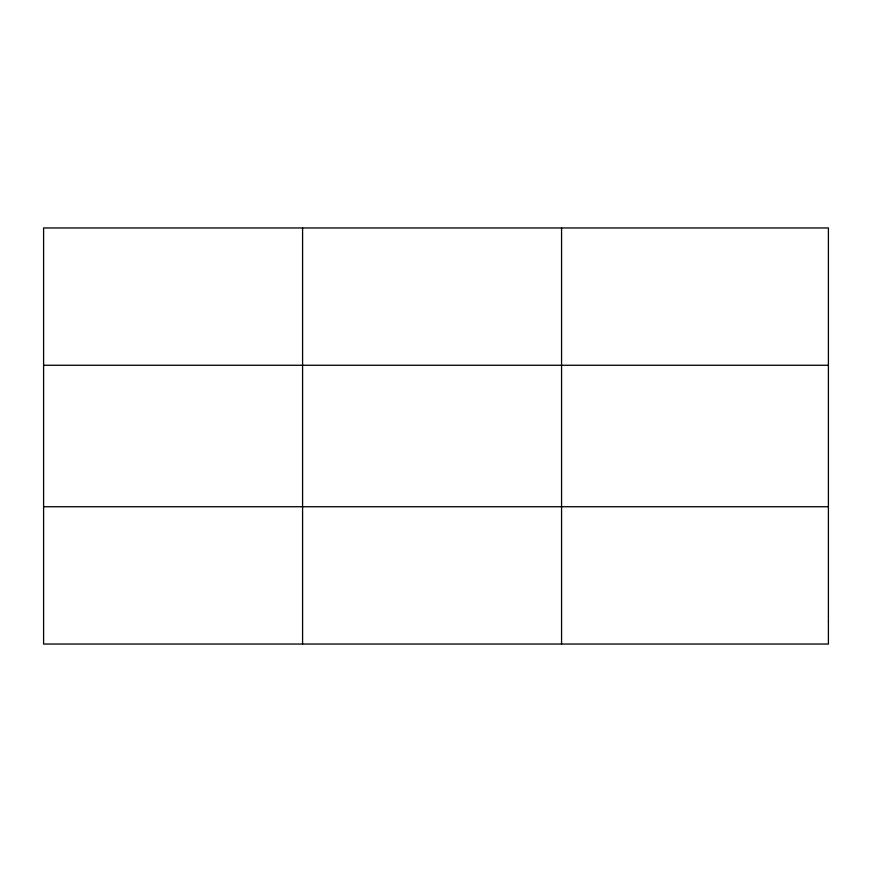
<?xml version="1.0" encoding="UTF-8"?>
<svg xmlns="http://www.w3.org/2000/svg" width="872" height="872" viewBox="0 0 872 872"><rect width="100%" height="100%" fill="white"/><g stroke="black" fill="none" stroke-linecap="round" stroke-linejoin="round"><path stroke-width="1.31" d="M302.584 227.963L302.584 644.037M561.568 227.963L561.568 644.037M43.6 365.27L828.4 365.27M43.6 506.73L828.4 506.73M828.4 621.158L828.4 644.037L43.6 644.037L43.6 227.963L828.4 227.963L828.4 621.158"/></g></svg>
